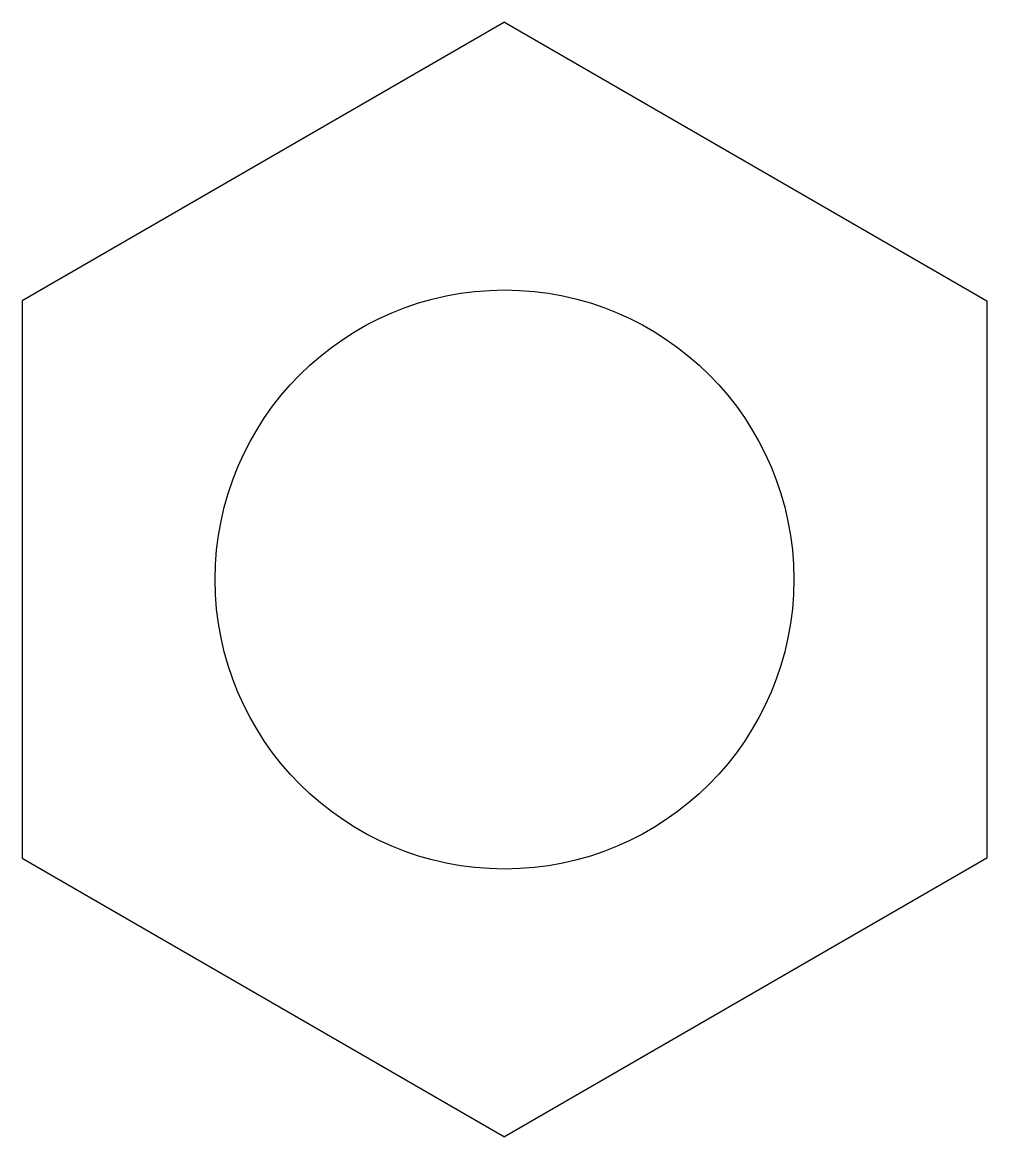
# Model space of a CAD drawing. Header units: millimetres. Extents: x -5 to 5, y -5.8 to 5.8.
import ezdxf

# ---------------------------------------------------------------- set-up
doc = ezdxf.new("R2010")
doc.units = ezdxf.units.MM
doc.layers.get('0').update_dxf_attribs({"linetype": 'CONTINUOUS', "lineweight": 25, "true_color": 0x000000})

msp = doc.modelspace()

# ---------------------------------------------------------------- linework, layer by layer
for p, q in [((0, 5.773503), (-5, 2.886751)), ((0, 5.773503), (5, 2.886751)), ((-5, 2.886751), (-5, -2.886751)), ((5, 2.886751), (5, -2.886751)), ((-5, -2.886751), (0, -5.773503)), ((5, -2.886751), (0, -5.773503))]:
    msp.add_line(p, q)
msp.add_circle((0, 0), 3)

doc.saveas('drawing.dxf')
